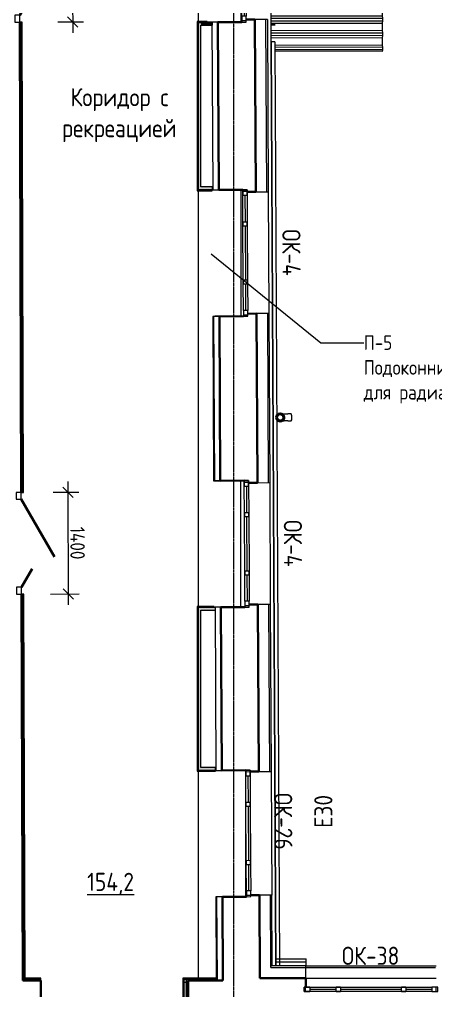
# Model space of a CAD drawing. Header units: millimetres. Extents: x -25149 to 64359, y -29707 to 46678.
# Drawn here: x 48 to 5779, y 20443 to 33808 of the extents above; entities that cross this region are included whole.
import ezdxf

# ---------------------------------------------------------------- set-up
doc = ezdxf.new("R2010")
doc.units = ezdxf.units.MM
doc.linetypes.add('ADSK_Линия сетки', pattern=[25, 20, -2.5, 0, -2.5])
for name, color, linetype, lineweight in [('_ Окна', 7, 'Continuous', 9), ('Аннотация', 7, 'Continuous', 9), ('Двери', 7, 'Continuous', 9), ('Марки окон', 7, 'Continuous', 20), ('Марки помещений', 7, 'Continuous', 20), ('Обобщенные модели', 7, 'Continuous', 18), ('Ограждение', 7, 'Continuous', 9), ('Окна', 7, 'Continuous', 9), ('Оси', 7, 'Continuous', 9), ('Перекрытие', 7, 'Continuous', 18), ('Размеры', 7, 'Continuous', 5), ('Стены внутренние', 7, 'Continuous', 18), ('Стены наружные', 7, 'Continuous', 18), ('Стены несущие', 7, 'Continuous', 30), ('Стены отделка', 7, 'Continuous', 30), ('Стены штриховка', 7, 'Continuous', 9)]:
    doc.layers.add(name, color=color, linetype=linetype, lineweight=lineweight)
doc.styles.add('GOST Common_2', font='GOST_Common.ttf', dxfattribs={"width": 0.9, "height": 250})
doc.styles.add('GOST Common_4', font='GOST_Common.ttf', dxfattribs={"width": 0.9, "height": 200})
doc.styles.add('GOST Common_6', font='GOST_Common.ttf', dxfattribs={"width": 0.9, "height": 200})
doc.dimstyles.new('ADSK_Основной_2_мм', dxfattribs={"dimscale": 304.8, "dimtxt": 201.142999, "dimasz": 0.463911, "dimexe": 0.492126, "dimexo": 0.492126, "dimgap": 0.098425, "dimtad": 1, "dimrnd": 0.01, "dimdsep": 46, "dimtxsty": 'GOST Common_6', "dimblk1": 'OBLIQUE', "dimblk2": 'OBLIQUE', "dimsah": 1, "dimcen": 0.09, "dimdle": 0.492126, "dimazin": 2, "dimtfac": 1, "dimtdec": 4, "dimtix": 1, "dimtmove": 0, "dimatfit": 3, "dimfxl": 1, "dimtvp": 1, "dimtolj": 1, "dimtzin": 0, "dimlwd": 20, "dimlwe": 20, "dimarcsym": 2})

# ---------------------------------------------------------------- blocks, each defined once
blk = doc.blocks.new('Дверь-Alumark_двупольная с глухим окном_S70 - 1400х2200 алюм ост Д30п-6129808-План 2-го этажа')
at = {"layer": 'Двери', "lineweight": 30}
for p, q in [((-480, 220), (312, 677)), ((730, 220), (475, 367))]:
    blk.add_line(p, q, dxfattribs=at)
at = {"layer": 'Двери'}
for p, q in [((-575, 220), (-575, 150)), ((-480, 220), (-575, 220)), ((-575, 150), (-480, 150)), ((-480, 150), (-480, 220)), ((730, 220), (730, 150)), ((825, 220), (730, 220)), ((730, 150), (825, 150)), ((825, 150), (825, 220))]:
    blk.add_line(p, q, dxfattribs=at)
blk = doc.blocks.new('Водосток - Тип 1 _карниз больше 490мм_-5143036-План 2-го этажа')
at = {"layer": 'Обобщенные модели'}
for p, q in [((75, 306), (75, 264)), ((175, 264), (175, 306))]:
    blk.add_line(p, q, dxfattribs=at)
at = {"layer": 'Обобщенные модели', "flags": 128}
for points in [[(75, 173), (75, 174), (75, 177), (75, 180), (75, 183), (75, 186), (75, 190), (75, 193), (75, 197), (75, 201), (75, 205), (75, 210), (75, 214), (75, 219), (75, 224), (75, 229), (75, 234), (75, 239), (75, 245), (75, 250), (75, 256), (75, 261), (75, 264)], [(175, 264), (175, 258), (175, 252), (175, 247), (175, 242), (175, 236), (175, 231), (175, 226), (175, 221), (175, 216), (175, 212), (175, 207), (175, 203), (175, 199), (175, 195), (175, 191), (175, 188), (175, 184), (175, 181), (175, 178), (175, 175), (175, 173)]]:
    blk.add_lwpolyline(points, dxfattribs=at)
at = {"layer": 'Обобщенные модели'}
for start, end in [(90, 260.0164), (279.9836, 90)]:
    blk.add_arc((125, 160), 52, start, end, dxfattribs=at)
at = {"layer": 'Обобщенные модели', "lineweight": 40}
for start, end in [(90, 270), (270, 90)]:
    blk.add_arc((125, 160), 50, start, end, dxfattribs=at)
at = {"layer": 'Обобщенные модели'}
for start_param, end_param in [(4.712389, 6.283185), (3.141593, 4.712389)]:
    blk.add_ellipse((125, 306), major_axis=(-50, 0), ratio=0.309017, start_param=start_param, end_param=end_param, dxfattribs=at)
blk = doc.blocks.new('окно трехпол с фрамугой - 1700-2320_h_ _нов_ ОК-26 Е30-4597709-План 2-го этажа')
at = {"layer": '_ Окна', "lineweight": 18}
for p, q in [((-870, 75), (-870, 135)), ((-870, 135), (-790, 135)), ((-790, 135), (-790, 75)), ((-430, 75), (-430, 135)), ((-430, 135), (-370, 135)), ((-370, 135), (-370, 75)), ((370, 75), (370, 135)), ((370, 135), (430, 135)), ((430, 135), (430, 75)), ((790, 135), (790, 75)), ((870, 135), (790, 135)), ((870, 75), (870, 135)), ((-790, 75), (-870, 75)), ((-370, 75), (-430, 75)), ((430, 75), (370, 75)), ((790, 75), (870, 75))]:
    blk.add_line(p, q, dxfattribs=at)
at = {"layer": '_ Окна'}
for p, q in [((-850, 75), (-850, 135)), ((850, 75), (850, 135)), ((-790, 105), (-430, 105)), ((-370, 105), (370, 105)), ((430, 105), (790, 105))]:
    blk.add_line(p, q, dxfattribs=at)
at = {"layer": 'Окна'}
for p, q in [((-870, 135), (-870, 75)), ((-790, 135), (-870, 135)), ((-790, 135), (-430, 135)), ((-370, 135), (-430, 135)), ((-370, 135), (370, 135)), ((430, 135), (370, 135)), ((430, 135), (790, 135)), ((870, 135), (790, 135)), ((870, 75), (870, 135)), ((-870, 75), (-790, 75)), ((-430, 75), (-790, 75)), ((-430, 75), (-370, 75)), ((370, 75), (-370, 75)), ((370, 75), (430, 75)), ((790, 75), (430, 75)), ((790, 75), (870, 75))]:
    blk.add_line(p, q, dxfattribs=at)
blk = doc.blocks.new('окно трехпол с фрамугой - 1700-2320_h_ _нов_-4597698-План 2-го этажа')
at = {"layer": '_ Окна', "lineweight": 18}
for p, q in [((-870, 75), (-870, 135)), ((-870, 135), (-790, 135)), ((-790, 135), (-790, 75)), ((-430, 75), (-430, 135)), ((-430, 135), (-370, 135)), ((-370, 135), (-370, 75)), ((370, 75), (370, 135)), ((370, 135), (430, 135)), ((430, 135), (430, 75)), ((790, 135), (790, 75)), ((870, 135), (790, 135)), ((870, 75), (870, 135)), ((-790, 75), (-870, 75)), ((-370, 75), (-430, 75)), ((430, 75), (370, 75)), ((790, 75), (870, 75))]:
    blk.add_line(p, q, dxfattribs=at)
at = {"layer": '_ Окна'}
for p, q in [((-850, 75), (-850, 135)), ((850, 75), (850, 135)), ((-790, 105), (-430, 105)), ((-370, 105), (370, 105)), ((430, 105), (790, 105))]:
    blk.add_line(p, q, dxfattribs=at)
at = {"layer": 'Окна'}
for p, q in [((-870, 135), (-870, 75)), ((-790, 135), (-870, 135)), ((-790, 135), (-430, 135)), ((-370, 135), (-430, 135)), ((-370, 135), (370, 135)), ((430, 135), (370, 135)), ((430, 135), (790, 135)), ((870, 135), (790, 135)), ((870, 75), (870, 135)), ((-870, 75), (-790, 75)), ((-430, 75), (-790, 75)), ((-430, 75), (-370, 75)), ((370, 75), (-370, 75)), ((370, 75), (430, 75)), ((790, 75), (430, 75)), ((790, 75), (870, 75))]:
    blk.add_line(p, q, dxfattribs=at)
blk = doc.blocks.new('окно трехпол с фрамугой - 1840х2380 и 2390 _h___нов_ ОК-38-4571214-План 2-го этажа')
at = {"layer": '_ Окна', "lineweight": 18}
for p, q in [((-920, 75), (-920, 135)), ((-920, 135), (-840, 135)), ((-840, 135), (-840, 75)), ((-480, 75), (-480, 135)), ((-480, 135), (-420, 135)), ((-420, 135), (-420, 75)), ((420, 75), (420, 135)), ((420, 135), (480, 135)), ((480, 135), (480, 75)), ((840, 135), (840, 75)), ((920, 135), (840, 135)), ((920, 75), (920, 135)), ((-840, 75), (-920, 75)), ((-420, 75), (-480, 75)), ((480, 75), (420, 75)), ((840, 75), (920, 75))]:
    blk.add_line(p, q, dxfattribs=at)
at = {"layer": '_ Окна'}
for p, q in [((-900, 75), (-900, 135)), ((900, 75), (900, 135)), ((-840, 105), (-480, 105)), ((-420, 105), (420, 105)), ((480, 105), (840, 105))]:
    blk.add_line(p, q, dxfattribs=at)
at = {"layer": 'Окна'}
for p, q in [((-920, 135), (-920, 75)), ((-840, 135), (-920, 135)), ((-840, 135), (-480, 135)), ((-420, 135), (-480, 135)), ((-420, 135), (420, 135)), ((480, 135), (420, 135)), ((480, 135), (840, 135)), ((920, 135), (840, 135)), ((920, 75), (920, 135)), ((-920, 75), (-840, 75)), ((-480, 75), (-840, 75)), ((-480, 75), (-420, 75)), ((420, 75), (-420, 75)), ((420, 75), (480, 75)), ((840, 75), (480, 75)), ((840, 75), (920, 75))]:
    blk.add_line(p, q, dxfattribs=at)
blk = doc.blocks.new('Ограждение 5 - Ограждение 1-6938385-План 2-го этажа')
at = {"layer": 'Ограждение'}
for p, q in [((3511, 33747), (3571, 33747)), ((3571, 33731), (3511, 33731))]:
    blk.add_line(p, q, dxfattribs=at)
blk = doc.blocks.new('Roof Cladding - 1000x35mm-6963189-План 2-го этажа')
at = {"layer": 'Обобщенные модели'}
for p, q in [((4925, 34389), (5048, 34389)), ((5048, 34389), (5046, 34356)), ((3511, 34159), (5045, 34156)), ((4932, 34189), (5047, 34189)), ((5046, 34169), (5045, 34156)), ((5045, 34156), (5045, 34056)), ((5047, 34189), (5047, 34184)), ((3511, 34059), (5045, 34056)), ((3511, 34026), (5047, 34024)), ((3511, 33991), (5047, 33989)), ((3511, 33959), (5045, 33956)), ((5045, 34056), (5047, 34024)), ((5047, 33989), (5045, 33956)), ((5045, 33956), (5045, 33856)), ((5047, 34024), (5047, 33989)), ((3511, 33859), (5045, 33856)), ((3511, 33826), (5047, 33824)), ((5045, 33856), (5047, 33824)), ((5047, 33824), (5047, 33789)), ((3511, 33791), (5047, 33789)), ((3511, 33759), (5045, 33756)), ((5045, 33756), (5044, 33656)), ((5047, 33789), (5045, 33756)), ((3511, 33659), (5044, 33656)), ((3511, 33626), (5046, 33624)), ((3511, 33591), (5046, 33589)), ((3511, 33559), (5044, 33556)), ((5044, 33656), (5046, 33624)), ((5046, 33589), (5044, 33556)), ((5044, 33556), (5044, 33456)), ((5046, 33624), (5046, 33589)), ((3564, 33459), (5044, 33456)), ((5046, 33424), (3564, 33426)), ((5044, 33456), (5046, 33424)), ((5046, 33424), (5046, 33389)), ((5046, 33389), (3564, 33391)), ((5045, 33369), (3564, 33371)), ((5046, 33389), (5045, 33369))]:
    blk.add_line(p, q, dxfattribs=at)
blk = doc.blocks.new('_Oblique')
at = {"color": 0, "linetype": 'ByBlock', "lineweight": -2}
blk.add_line((-0.5, -0.5), (0.5, 0.5), dxfattribs=at)
blk = doc.blocks.new('DIMBLOCK21-План 2-го этажа')
at = {"layer": 'Defpoints', "color": 0, "transparency": 16777216}
for p in [(386, 35172), (429, 33772), (783, 33773)]:
    blk.add_point(p, dxfattribs=at)
at = {"layer": 'Размеры', "color": 0, "transparency": 16777216}
for p, q in [((778, 35323), (783, 33623)), ((536, 35173), (929, 35174)), ((579, 33773), (933, 33774))]:
    blk.add_line(p, q, dxfattribs=at)
at = {"layer": 'Размеры', "color": 0, "transparency": 16777216, "xscale": 141.4, "yscale": 141.4, "zscale": 141.4}
for p, rotation in [((779, 35173), 90.17121527648595), ((783, 33773), 270.171215276486)]:
    blk.add_blockref('_Oblique', p, dxfattribs=dict(at, rotation=rotation))
at = {"layer": 'Размеры', "color": 0, "transparency": 16777216, "insert": (911, 34474), "char_height": 200, "width": 580.93, "attachment_point": 5, "rotation": 270.1712, "style": 'GOST Common_6'}
blk.add_mtext('\\A1;1400', dxfattribs=at)
blk = doc.blocks.new('DIMBLOCK22-План 2-го этажа')
at = {"layer": 'Defpoints', "color": 0, "transparency": 16777216}
for p in [(364, 27300), (328, 25900), (721, 25901)]:
    blk.add_point(p, dxfattribs=at)
at = {"layer": 'Размеры', "color": 0, "transparency": 16777216}
for p, q in [((717, 27451), (722, 25751)), ((514, 27301), (867, 27302)), ((478, 25900), (871, 25902))]:
    blk.add_line(p, q, dxfattribs=at)
at = {"layer": 'Размеры', "color": 0, "transparency": 16777216, "xscale": 141.4, "yscale": 141.4, "zscale": 141.4}
for p, rotation in [((717, 27301), 90.17121527648595), ((721, 25901), 270.171215276486)]:
    blk.add_blockref('_Oblique', p, dxfattribs=dict(at, rotation=rotation))
at = {"layer": 'Размеры', "color": 0, "transparency": 16777216, "insert": (849, 26602), "char_height": 200, "width": 580.93, "attachment_point": 5, "rotation": 270.1712, "style": 'GOST Common_6'}
blk.add_mtext('\\A1;1400', dxfattribs=at)

msp = doc.modelspace()

# ---------------------------------------------------------------- hatches: boundary and pattern name
at = {"layer": 'Стены внутренние'}
for points in [[(2547.87, 31503.28), (2547.87, 33768.306), (2507.87, 33768.306), (2507.87, 31503.28)], [(2707.87, 33728.306), (2707.87, 33768.306), (2547.87, 33768.306), (2547.87, 33728.306)], [(2507.87, 31463.28), (2707.87, 31463.28), (2707.87, 31503.28), (2507.87, 31503.28)], [(2547.87, 23513.482), (2547.87, 25718.4), (2507.87, 25718.4), (2507.87, 23513.482)], [(2547.87, 25678.4), (2748.087, 25678.4), (2748.087, 25718.4), (2547.87, 25718.4)], [(2507.87, 23473.482), (2749.917, 23473.482), (2749.917, 23513.482), (2507.87, 23513.482)]]:
    msp.add_hatch(color=256, dxfattribs=at).paths.add_polyline_path(points)
h = msp.add_hatch(color=256, dxfattribs=at)
h.dxf.hatch_style = 1
h.paths.add_polyline_path([(2371.299, 20600), (2351.299, 20600), (2351.299, 20560), (2371.299, 20560)])
h.paths.add_polyline_path([(2351.299, 20600), (2311.299, 20600), (2311.299, 20010), (2351.299, 20010)])

# ---------------------------------------------------------------- linework, layer by layer
at = {"layer": 'Аннотация'}
for p, q in [((2687.077, 30582.459), (4199.07, 29355.547)), ((4199.07, 29355.547), (4789.1, 29355.547))]:
    msp.add_line(p, q, dxfattribs=at)
at = {"layer": 'Оси', "color": 252, "linetype": 'ADSK_Линия сетки'}
msp.add_line((2999.565, -5029.374), (2999.565, 44222.998), dxfattribs=at)
at = {"layer": 'Перекрытие'}
for p, q in [((2507.87, 35740.947), (2507.87, 33780.306)), ((3103.553, 33771.606), (3103.553, 35506.914)), ((2507.87, 31451.28), (2507.87, 25730.4)), ((2714.07, 31470.263), (2707.87, 31470.263)), ((3103.553, 29730.263), (3103.553, 31463.786)), ((2738.706, 29721.703), (2738.706, 29730.263)), ((2738.706, 29730.263), (3103.553, 29730.263)), ((3098.706, 27459.678), (2738.706, 27459.678)), ((3098.706, 25721.484), (3098.706, 27459.678)), ((2507.87, 23461.482), (2507.87, 20612)), ((3164.758, 23466.343), (2742.753, 23466.343)), ((2754.716, 23473.482), (2749.917, 23473.482)), ((3164.89, 21735.773), (3164.89, 23440.47))]:
    msp.add_line(p, q, dxfattribs=at)
at = {"layer": 'Стены внутренние'}
for p, q in [((2754.747, 23467.513), (2754.715, 23473.71)), ((3992.707, 20612.525), (5787.707, 20612.525))]:
    msp.add_line(p, q, dxfattribs=at)
at = {"layer": 'Стены наружные'}
for p, q in [((3510.85, 40529.566), (3510.85, 33501.242)), ((3563.757, 33501.242), (3510.85, 33501.242)), ((3578.404, 20782.525), (3513.756, 33501.242)), ((3513.757, 33501.242), (3578.405, 20782.525)), ((3563.757, 33501.242), (3628.405, 20782.525)), ((3474.256, 31435.463), (3482.77, 29760.485)), ((3494.598, 27433.518), (3503.112, 25758.54)), ((2742.747, 23467.452), (2754.747, 23467.513)), ((3514.807, 23457.573), (3523.448, 21757.595)), ((3578.405, 20882.525), (3998.707, 20882.525)), ((3578.405, 20782.525), (3578.405, 20882.525)), ((3998.707, 20782.525), (3998.707, 20882.525)), ((3998.707, 20832.525), (3578.405, 20832.525)), ((3992.707, 20782.525), (5787.707, 20782.525)), ((3998.707, 20783.525), (5778.707, 20783.525)), ((3998.707, 20762.525), (5778.707, 20762.525))]:
    msp.add_line(p, q, dxfattribs=at)
at = {"layer": 'Стены несущие'}
for p, q in [((54.307, 33771.214), (73.647, 27299.243)), ((3112.377, 33771.651), (2782.382, 33769.974)), ((2794.113, 31462.007), (2782.382, 33769.974)), ((3292.197, 33807.565), (3172.199, 33806.955)), ((3172.377, 33771.956), (3172.387, 33769.956)), ((3304.259, 31434.599), (3292.197, 33807.565)), ((2794.113, 31462.007), (3124.108, 31463.684)), ((3184.26, 31433.989), (3304.259, 31434.599)), ((3132.953, 29723.706), (2802.957, 29722.029)), ((2814.454, 27460.061), (2802.957, 29722.029)), ((3312.772, 29759.621), (3192.774, 29759.011)), ((3324.6, 27432.654), (3312.772, 29759.621)), ((2814.454, 27460.061), (3144.45, 27461.739)), ((3204.602, 27432.044), (3324.6, 27432.654)), ((93.726, 20580), (77.831, 25899.249)), ((3153.294, 25721.761), (2823.298, 25720.084)), ((2823.298, 25720.084), (2834.714, 23474.117)), ((3333.114, 25757.676), (3213.115, 25757.066)), ((3213.293, 25722.066), (3213.303, 25720.066)), ((3333.114, 25757.676), (3344.809, 23456.709)), ((2834.714, 23474.117), (3164.71, 23475.794)), ((3224.811, 23456.099), (3344.809, 23456.709)), ((3173.554, 21735.817), (2843.558, 21734.139)), ((2849.425, 20579.9), (2843.558, 21734.139)), ((3353.45, 21756.731), (3233.452, 21756.121)), ((3359.266, 20612.525), (3353.45, 21756.731)), ((3359.266, 20612.525), (3992.707, 20612.525)), ((3992.707, 20492.525), (3992.707, 20612.525)), ((342.111, 20580), (93.726, 20580)), ((342.111, 20010), (342.111, 20580)), ((2849.425, 20580), (2371.299, 20580)), ((2371.299, 20580), (2371.299, 20010))]:
    msp.add_line(p, q, dxfattribs=at)
at = {"layer": 'Стены отделка', "lineweight": 9}
for p, q in [((86.307, 33771.309), (54.307, 33771.214)), ((93.647, 27299.302), (74.307, 33771.273)), ((105.647, 27299.338), (86.307, 33771.309)), ((2632.327, 33780.306), (2495.87, 33780.306)), ((2495.87, 33778.306), (2495.87, 31453.28)), ((2507.87, 33768.306), (2507.87, 31463.28)), ((2507.87, 33768.306), (2707.87, 33768.306)), ((2547.87, 33728.306), (2707.87, 33728.306)), ((2547.87, 31503.28), (2547.87, 33728.306)), ((2632.383, 33769.211), (2632.327, 33780.306)), ((2782.382, 33769.974), (2632.383, 33769.211)), ((2714.109, 31462.6), (2702.383, 33769.567)), ((2707.87, 33728.306), (2707.87, 33768.306)), ((3462.195, 33808.429), (3292.197, 33807.565)), ((3442.205, 33806.328), (3442.195, 33808.328)), ((3462.195, 33808.429), (3474.256, 31435.463)), ((2497.87, 31451.28), (2702.166, 31451.28)), ((2714.105, 31463.28), (2507.87, 31463.28)), ((2707.87, 31503.28), (2547.87, 31503.28)), ((2702.114, 31461.539), (2794.113, 31462.007)), ((2702.166, 31451.28), (2702.114, 31461.539)), ((2707.87, 31463.28), (2707.87, 31503.28)), ((2714.114, 31461.6), (2714.105, 31463.28)), ((3304.259, 31434.599), (3474.256, 31435.463)), ((3454.257, 31435.362), (3454.252, 31436.362)), ((2802.957, 29722.029), (2710.958, 29721.562)), ((2710.958, 29721.562), (2722.455, 27459.594)), ((3482.77, 29760.485), (3312.772, 29759.621)), ((3482.77, 29760.485), (3494.598, 27433.518)), ((2722.455, 27459.594), (2814.454, 27460.061)), ((3324.6, 27432.654), (3494.598, 27433.518)), ((73.647, 27299.243), (105.647, 27299.338)), ((109.83, 25899.344), (77.831, 25899.249)), ((97.83, 25899.309), (113.696, 20590.021)), ((125.63, 20612), (109.83, 25899.344)), ((2731.245, 25730.4), (2495.87, 25730.4)), ((2495.87, 25728.4), (2495.87, 23463.482)), ((2507.87, 25718.4), (2507.87, 23473.482)), ((2507.87, 25718.4), (2748.087, 25718.4)), ((2547.87, 25678.4), (2748.087, 25678.4)), ((2547.87, 23513.482), (2547.87, 25678.4)), ((2731.306, 25718.4), (2731.245, 25730.4)), ((2823.298, 25720.084), (2743.299, 25719.677)), ((2743.299, 25719.677), (2754.715, 23473.71)), ((2748.087, 25678.4), (2748.087, 25718.4)), ((3503.112, 25758.54), (3333.114, 25757.676)), ((3483.122, 25756.438), (3483.112, 25758.438)), ((3503.112, 25758.54), (3514.807, 23457.573)), ((2497.87, 23461.482), (2742.777, 23461.482)), ((2749.917, 23473.482), (2507.87, 23473.482)), ((2749.917, 23513.482), (2547.87, 23513.482)), ((2742.777, 23461.482), (2742.716, 23473.482)), ((2749.917, 23473.482), (2749.917, 23513.482)), ((2754.715, 23473.71), (2834.714, 23474.117)), ((3344.809, 23456.709), (3514.807, 23457.573)), ((2843.558, 21734.139), (2751.56, 21733.672)), ((2751.56, 21733.672), (2757.261, 20612)), ((2763.559, 21733.733), (2763.564, 21732.733)), ((3523.448, 21757.595), (3353.45, 21756.731)), ((3503.453, 21756.494), (3503.448, 21757.494)), ((3528.404, 20782.525), (3523.448, 21757.595)), ((3358.504, 20762.525), (3363.61, 20762.525)), ((3363.61, 20762.525), (3363.61, 20612.525)), ((3508.505, 20762.525), (3508.404, 20782.525)), ((3508.505, 20782.525), (3508.505, 20762.525)), ((3508.505, 20762.525), (3992.707, 20762.525)), ((3992.707, 20782.525), (3528.404, 20782.525)), ((3992.707, 20612.525), (3992.707, 20782.525)), ((93.696, 20589.961), (113.696, 20590.021)), ((113.666, 20600), (342.111, 20600)), ((120, 20600), (120, 20580)), ((342.111, 20612), (125.63, 20612)), ((342.111, 20580), (342.111, 20612)), ((2757.261, 20612), (2299.299, 20612)), ((2299.299, 20612), (2299.299, 20010)), ((2311.299, 20600), (2769.424, 20600)), ((2311.299, 20600), (2311.299, 20010)), ((2351.299, 20010), (2351.299, 20600)), ((2371.299, 20600), (2371.299, 20580)), ((2769.424, 20580), (2769.424, 20600)), ((2311.299, 20560), (2371.299, 20560)), ((2769.424, 20580), (2769.426, 20579.493)), ((2769.426, 20579.493), (2849.425, 20579.9))]:
    msp.add_line(p, q, dxfattribs=at)
at = {"layer": 'Стены штриховка'}
for p, q in [((103.647, 27299.332), (84.307, 33771.303)), ((2495.87, 33780.306), (2495.87, 33778.306)), ((2495.87, 33778.306), (2632.337, 33778.306)), ((2497.87, 33780.306), (2497.87, 31451.28)), ((3454.252, 31436.362), (3442.205, 33806.328)), ((2495.87, 31453.28), (2702.156, 31453.28)), ((2495.87, 31453.28), (2495.87, 31451.28)), ((2495.87, 31451.28), (2497.87, 31451.28)), ((2712.958, 29721.572), (2724.455, 27459.604)), ((2722.958, 29721.623), (2734.455, 27459.655)), ((3462.77, 29760.383), (3474.598, 27433.416)), ((123.636, 20610), (107.83, 25899.338)), ((2495.87, 25730.4), (2495.87, 25728.4)), ((2495.87, 25728.4), (2731.255, 25728.4)), ((2497.87, 25730.4), (2497.87, 23461.482)), ((3494.807, 23457.472), (3483.122, 25756.438)), ((2495.87, 23463.482), (2742.767, 23463.482)), ((2495.87, 23463.482), (2495.87, 23461.482)), ((2495.87, 23461.482), (2497.87, 23461.482)), ((2753.56, 21733.682), (2759.271, 20610)), ((2763.564, 21732.733), (2769.424, 20580)), ((3503.453, 21756.494), (3503.453, 21756.494)), ((3508.404, 20782.525), (3503.453, 21756.494)), ((342.111, 20610), (123.636, 20610)), ((2759.271, 20610), (2301.299, 20610)), ((2301.299, 20610), (2301.299, 20010))]:
    msp.add_line(p, q, dxfattribs=at)

# ---------------------------------------------------------------- block references
at = {"layer": 'Двери', "rotation": 270.1712152764861}
for p in [(-168.157, 34595.553), (-144.634, 26723.588)]:
    msp.add_blockref('Дверь-Alumark_двупольная с глухим окном_S70 - 1400х2200 алюм ост Д30п-6129808-План 2-го этажа', p, dxfattribs=at)
at = {"layer": 'Обобщенные модели'}
msp.add_blockref('Roof Cladding - 1000x35mm-6963189-План 2-го этажа', (0, 0), dxfattribs=at)
at = {"layer": 'Обобщенные модели', "rotation": 270.2912255442424}
msp.add_blockref('Водосток - Тип 1 _карниз больше 490мм_-5143036-План 2-го этажа', (3479.401, 28455.874), dxfattribs=at)
at = {"layer": 'Ограждение'}
msp.add_blockref('Ограждение 5 - Ограждение 1-6938385-План 2-го этажа', (0, 0), dxfattribs=at)
at = {"layer": 'Окна', "rotation": 270.2912255442423}
for name, p in [('окно трехпол с фрамугой - 1700-2320_h_ _нов_-4597698-План 2-го этажа', (3032.956, 34641.258)), ('окно трехпол с фрамугой - 1700-2320_h_ _нов_-4597698-План 2-го этажа', (3053.531, 30593.314)), ('окно трехпол с фрамугой - 1700-2320_h_ _нов_-4597698-План 2-го этажа', (3073.873, 26591.369)), ('окно трехпол с фрамугой - 1700-2320_h_ _нов_ ОК-26 Е30-4597709-План 2-го этажа', (3094.133, 22605.424))]:
    msp.add_blockref(name, p, dxfattribs=at)
at = {"layer": 'Окна'}
msp.add_blockref('окно трехпол с фрамугой - 1840х2380 и 2390 _h___нов_ ОК-38-4571214-План 2-го этажа', (4887.707, 20357.525), dxfattribs=at)

# ---------------------------------------------------------------- texts
at = {"layer": 'Аннотация', "insert": (4789.1, 29459.671), "char_height": 200, "width": 2637, "attachment_point": 1, "line_spacing_factor": 1.022766, "style": 'GOST Common_4'}
msp.add_mtext('\\pxt1.8,3.6,5.4,7.2,9,10.8,12.6,14.4,16.2,18,19.8,21.6,23.4,25.2,27,28.8,30.6,32.4,34.2,36,37.8,39.6,41.4,43.2,45,46.8,48.6,50.4,52.2,54,55.8,57.6;{П-5\\PПодоконник с экраном для радиаторов}', dxfattribs=at)
at = {"layer": 'Аннотация', "color": 1, "true_color": 0xff0000, "insert": (4108.484, 22683.715), "char_height": 250, "width": 493.587, "attachment_point": 1, "rotation": 90, "line_spacing_factor": 1.022766, "style": 'GOST Common_2'}
msp.add_mtext('\\pxt1.44,2.88,4.32,5.76,7.2,8.64,10.08,11.52,12.96,14.4,15.84,17.28,18.72,20.16,21.6,23.04,24.48,25.92,27.36,28.8,30.24,31.68,33.12,34.56,36,37.44,38.88,40.32,41.76,43.2,44.64,46.08;{E30}', dxfattribs=at)
at = {"layer": 'Марки окон', "lineweight": 9, "char_height": 250, "attachment_point": 5, "rotation": 270.2912255, "line_spacing_factor": 1.022766, "style": 'GOST Common_2'}
for s, insert, width in [('\\pxqc,t1.8,3.6,5.4,7.2,9,10.8,12.6,14.4,16.2,18,19.8,21.6,23.4,25.2,27,28.8,30.6,32.4,34.2,36,37.8,39.6,41.4,43.2,45,46.8,48.6,50.4,52.2,54,55.8,57.6;{ОК-4}', (3793.924, 30600.685), 702.9), ('\\pxqc,t1.8,3.6,5.4,7.2,9,10.8,12.6,14.4,16.2,18,19.8,21.6,23.4,25.2,27,28.8,30.6,32.4,34.2,36,37.8,39.6,41.4,43.2,45,46.8,48.6,50.4,52.2,54,55.8,57.6;{ОК-4}', (3814.265, 26598.739), 702.9), ('\\pxqc,t1.8,3.6,5.4,7.2,9,10.8,12.6,14.4,16.2,18,19.8,21.6,23.4,25.2,27,28.8,30.6,32.4,34.2,36,37.8,39.6,41.4,43.2,45,46.8,48.6,50.4,52.2,54,55.8,57.6;{ОК-26}', (3680.57, 22772.301), 845.1)]:
    msp.add_mtext(s, dxfattribs=dict(at, insert=insert, width=width))
at = {"layer": 'Марки окон', "lineweight": 9, "insert": (4884.1, 20921.612), "char_height": 250, "width": 845.1, "attachment_point": 5, "line_spacing_factor": 1.022766, "style": 'GOST Common_2'}
msp.add_mtext('\\pxqc,t1.8,3.6,5.4,7.2,9,10.8,12.6,14.4,16.2,18,19.8,21.6,23.4,25.2,27,28.8,30.6,32.4,34.2,36,37.8,39.6,41.4,43.2,45,46.8,48.6,50.4,52.2,54,55.8,57.6;{ОК-38}', dxfattribs=at)
at = {"layer": 'Марки помещений', "lineweight": 9, "char_height": 250, "attachment_point": 5, "line_spacing_factor": 1.022766, "style": 'GOST Common_2'}
for s, insert, width in [('\\pxqc,t1.8,3.6,5.4,7.2,9,10.8,12.6,14.4,16.2,18,19.8,21.6,23.4,25.2,27,28.8,30.6,32.4,34.2,36,37.8,39.6,41.4,43.2,45,46.8,48.6,50.4,52.2,54,55.8,57.6;Коридор с рекреацией', (1423.467, 32491.441), 2558.69434), ('\\pxqc,t1.8,3.6,5.4,7.2,9,10.8,12.6,14.4,16.2,18,19.8,21.6,23.4,25.2,27,28.8,30.6,32.4,34.2,36,37.8,39.6,41.4,43.2,45,46.8,48.6,50.4,52.2,54,55.8,57.6;{\\L154,2}', (1303.801, 21910.415), 696.6)]:
    msp.add_mtext(s, dxfattribs=dict(at, insert=insert, width=width))

# ---------------------------------------------------------------- dimensions: what is measured, and where the dimension line sits
at = {"layer": 'Размеры'}
for base, p1, p2, picture, middle in [((782.737, 33773.39), (385.667, 35172.21), (429.3, 33772.334), 'DIMBLOCK21-План 2-го этажа', (910.645, 34473.776)), ((721.198, 25901.171), (363.577, 27300.109), (328.311, 25899.997), 'DIMBLOCK22-План 2-го этажа', (849.105, 26601.557))]:
    dim = msp.add_linear_dim(base=base, p1=p1, p2=p2, angle=270.1712153, dimstyle='ADSK_Основной_2_мм', override={"dimpost": '<>', "dimfxl": 1400.555707, "dimlwd": 65535, "dimlwe": 65535}, dxfattribs=at)
    dim.commit()
    dim.dimension.update_dxf_attribs({"geometry": picture, "text_midpoint": middle})

doc.saveas('drawing.dxf')
